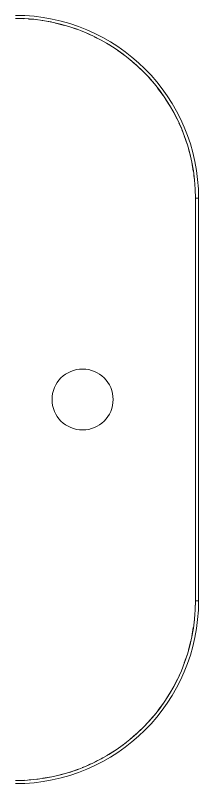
# Model space of a CAD drawing. Header units: millimetres. Extents: x 1282755 to 1285234, y -1758265 to -1757672.
# Drawn here: x 1284901.69 to 1284906.7, y -1757805.89 to -1757784.85 of the extents above; entities that cross this region are included whole.
import ezdxf

# ---------------------------------------------------------------- set-up
doc = ezdxf.new("R2010")
doc.units = ezdxf.units.MM
doc.linetypes.add('HIDDEN', pattern=[0.375, 0.25, -0.125])

msp = doc.modelspace()

# ---------------------------------------------------------------- linework, layer by layer
at = {"color": 7, "linetype": 'Continuous', "lineweight": 15}
for p, q in [((1284906.616, -1757789.862), (1284906.7, -1757789.862)), ((1284906.616, -1757800.884), (1284906.616, -1757789.862)), ((1284906.7, -1757789.862), (1284906.7, -1757800.884)), ((1284906.616, -1757800.884), (1284906.7, -1757800.884))]:
    msp.add_line(p, q, dxfattribs=at)
at = {"color": 7, "linetype": 'HIDDEN', "lineweight": 0}
for p, q in [((1284906.616, -1757789.862), (1284906.7, -1757789.862)), ((1284906.616, -1757789.862), (1284906.616, -1757800.884)), ((1284906.616, -1757800.884), (1284906.7, -1757800.884))]:
    msp.add_line(p, q, dxfattribs=at)
at = {"color": 7, "linetype": 'Continuous', "lineweight": 15}
msp.add_circle((1284903.527, -1757795.373), 0.835, dxfattribs=at)
for centre, radius, start, end in [((1284901.69, -1757789.862), 5.01, 0, 90), ((1284901.69, -1757789.862), 4.926, 0, 90), ((1284901.69, -1757800.884), 4.926, 270, 0), ((1284901.69, -1757800.884), 5.01, 270, 0)]:
    msp.add_arc(centre, radius, start, end, dxfattribs=at)
at = {"color": 7, "linetype": 'HIDDEN', "lineweight": 0}
for centre, start, end in [((1284901.69, -1757789.862), 0, 90), ((1284901.69, -1757800.884), 270, 0)]:
    msp.add_arc(centre, 4.926, start, end, dxfattribs=at)

doc.saveas('drawing.dxf')
